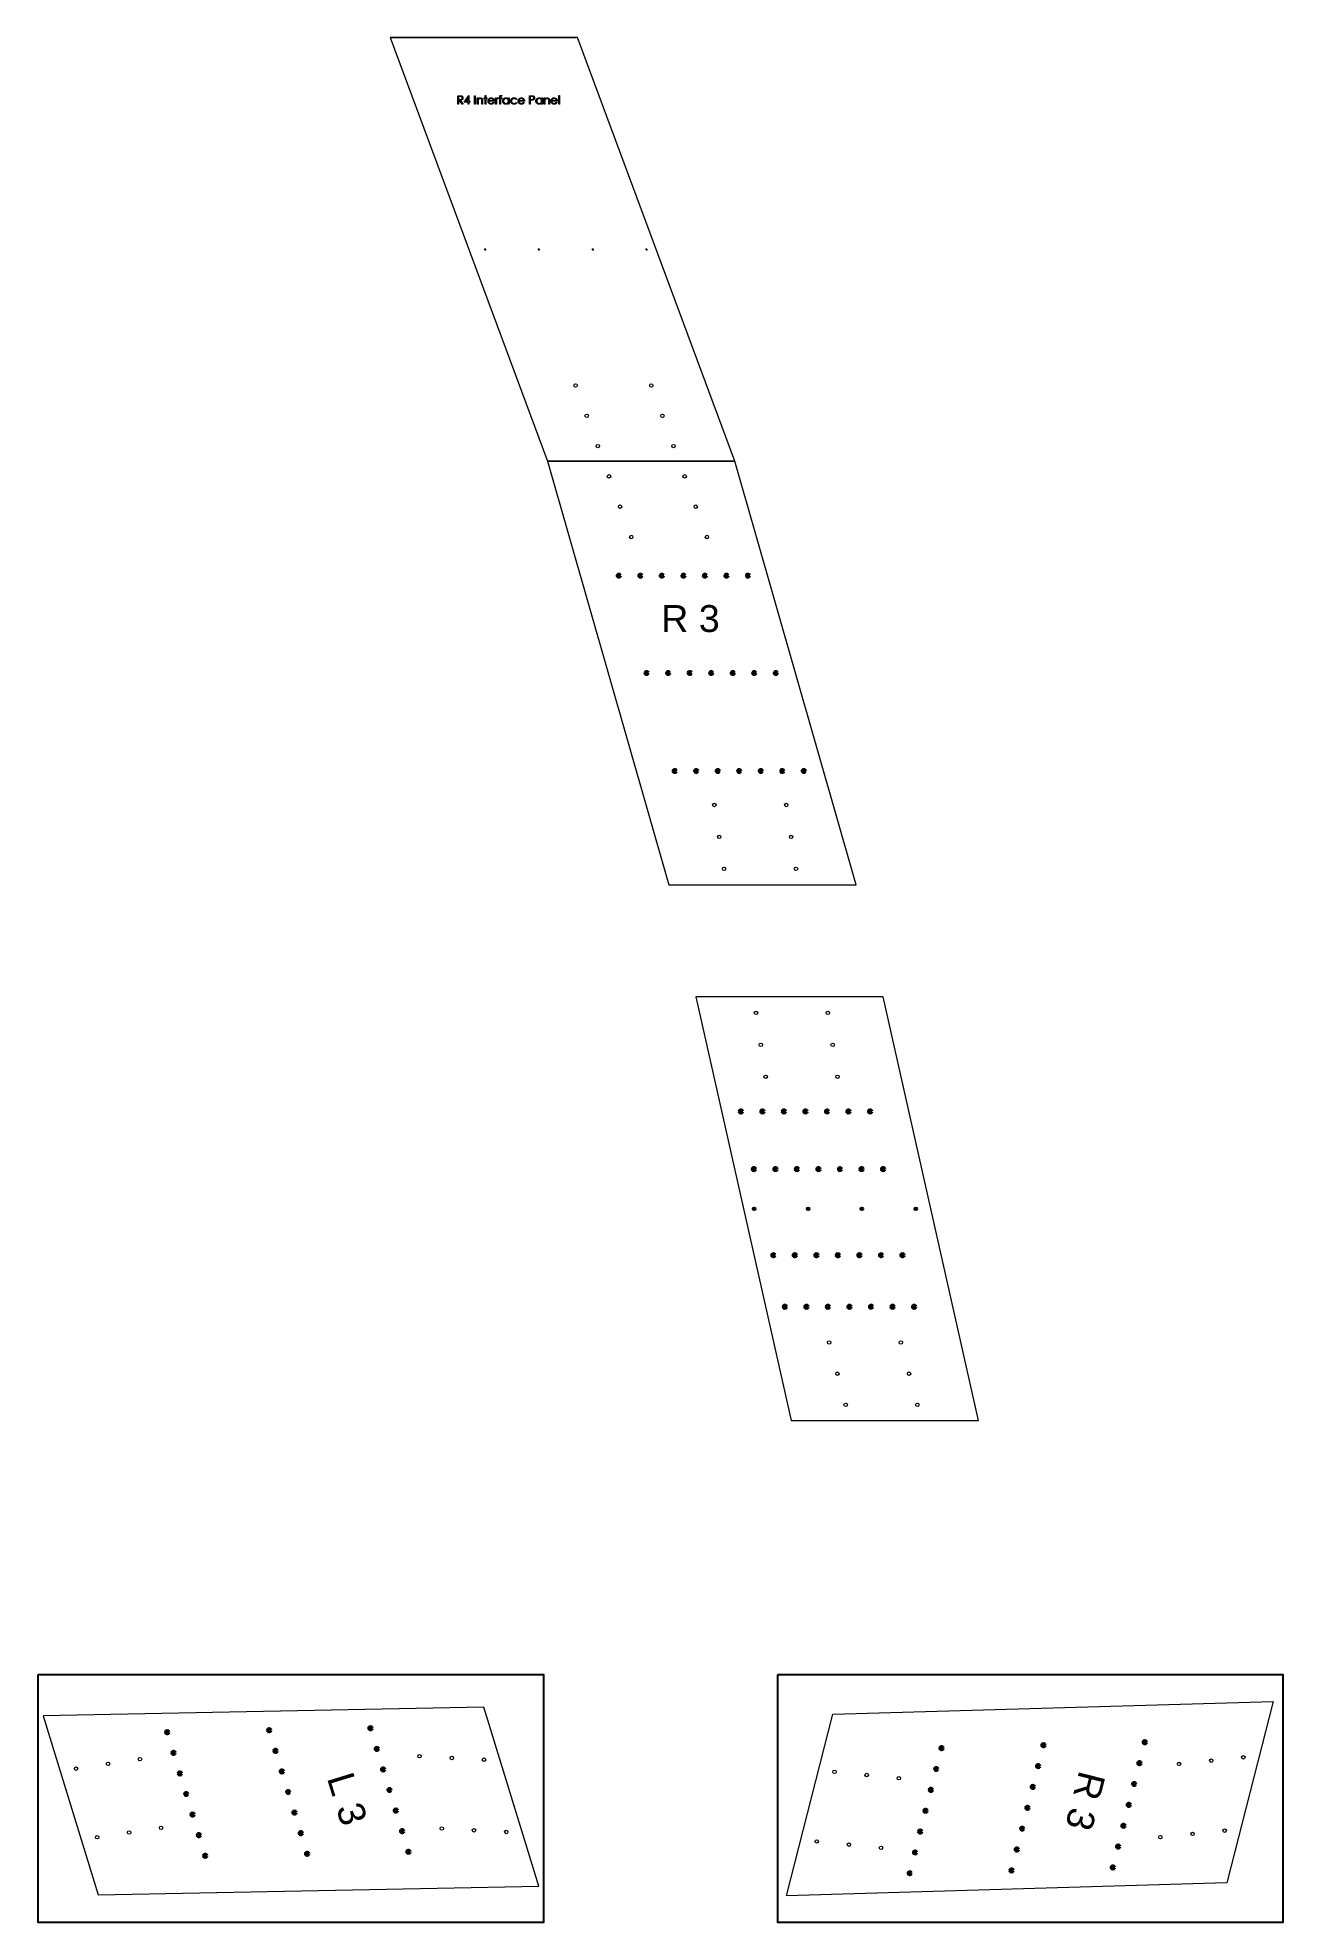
# Model space of a CAD drawing. Header units: inches. Extents: x 50 to 281, y 33 to 383.
import ezdxf

# ---------------------------------------------------------------- set-up
doc = ezdxf.new("R2010")
doc.units = ezdxf.units.IN
doc.header["$MEASUREMENT"] = 0
doc.header["$PDMODE"] = 32
doc.header["$PDSIZE"] = 0.51
doc.layers.add('Drilling', color=3, linetype='Continuous', lineweight=13)
doc.layers.add('Engrave', color=4, linetype='Continuous', lineweight=50)
doc.layers.add('half drill', color=200, linetype='Continuous')
doc.layers.add('layout', color=10, linetype='Continuous')
doc.styles.get("Standard").update_dxf_attribs({"font": 'Arial.ttf'})

# ---------------------------------------------------------------- blocks, each defined once
blk = doc.blocks.new('*U19')
at = {"layer": 'Engrave'}
blk.add_point((0, 0), dxfattribs=at)
blk = doc.blocks.new('*U21')
at = {"layer": 'Engrave', "color": 0, "linetype": 'ByBlock', "lineweight": -2, "transparency": 16777216}
for p in [(-24, 0), (-20, 0), (-16, 0), (-12, 0), (-8, 0), (-4, 0), (0, 0)]:
    blk.add_blockref('*U19', p, dxfattribs=at)
blk = doc.blocks.new('*U22')
at = {"layer": 'Engrave'}
blk.add_point((0, 0), dxfattribs=at)
blk = doc.blocks.new('*U23')
at = {"layer": 'Engrave', "color": 0, "linetype": 'ByBlock', "lineweight": -2, "transparency": 16777216}
for p in [(-24, 0), (-20, 0), (-16, 0), (-12, 0), (-8, 0), (-4, 0), (0, 0)]:
    blk.add_blockref('*U22', p, dxfattribs=at)
blk = doc.blocks.new('*U24')
at = {"layer": 'Engrave'}
blk.add_point((0, 0), dxfattribs=at)
blk = doc.blocks.new('*U25')
at = {"layer": 'Engrave', "color": 0, "linetype": 'ByBlock', "lineweight": -2, "transparency": 16777216}
for p in [(-24, 0), (-20, 0), (-16, 0), (-12, 0), (-8, 0), (-4, 0), (0, 0)]:
    blk.add_blockref('*U24', p, dxfattribs=at)
blk = doc.blocks.new('*U26')
at = {"layer": 'Engrave'}
blk.add_point((0, 0), dxfattribs=at)
blk = doc.blocks.new('*U27')
at = {"layer": 'Engrave', "color": 0, "linetype": 'ByBlock', "lineweight": -2, "transparency": 16777216}
for p in [(-24, 0), (-20, 0), (-16, 0), (-12, 0), (-8, 0), (-4, 0), (0, 0)]:
    blk.add_blockref('*U26', p, dxfattribs=at)
blk = doc.blocks.new('*U28')
at = {"layer": 'half drill'}
blk.add_point((0, 0), dxfattribs=at)
blk = doc.blocks.new('*U29')
at = {"layer": 'half drill', "color": 0, "linetype": 'ByBlock', "lineweight": -2, "transparency": 16777216}
for p in [(-30, 0), (-20, 0), (-10, 0), (0, 0)]:
    blk.add_blockref('*U28', p, dxfattribs=at)
blk = doc.blocks.new('SW_CENTERMARKSYMBOL_0')
at = {"color": 0, "linetype": 'Continuous', "lineweight": 0}
for p, q in [((-0.1, 0), (-0.19, 0)), ((0, 0), (-0.1, 0)), ((0, 0.1), (0, 0.19)), ((0, 0), (0, 0.1)), ((0, 0), (0, -0.1)), ((0, 0), (0.1, 0)), ((0.1, 0), (0.19, 0)), ((0, -0.1), (0, -0.19))]:
    blk.add_line(p, q, dxfattribs=at)
blk = doc.blocks.new('SW_CENTERMARKSYMBOL_1')
at = {"color": 0, "linetype": 'Continuous', "lineweight": 0}
for p, q in [((-0.1, 0), (-0.19, 0)), ((0, 0), (-0.1, 0)), ((0, 0.1), (0, 0.19)), ((0, 0), (0, 0.1)), ((0, 0), (0, -0.1)), ((0, 0), (0.1, 0)), ((0.1, 0), (0.19, 0)), ((0, -0.1), (0, -0.19))]:
    blk.add_line(p, q, dxfattribs=at)
blk = doc.blocks.new('SW_CENTERMARKSYMBOL_2')
at = {"color": 0, "linetype": 'Continuous', "lineweight": 0}
for p, q in [((-0.1, 0), (-0.19, 0)), ((0, 0), (-0.1, 0)), ((0, 0.1), (0, 0.19)), ((0, 0), (0, 0.1)), ((0, 0), (0, -0.1)), ((0, 0), (0.1, 0)), ((0.1, 0), (0.19, 0)), ((0, -0.1), (0, -0.19))]:
    blk.add_line(p, q, dxfattribs=at)
blk = doc.blocks.new('SW_CENTERMARKSYMBOL_3')
at = {"color": 0, "linetype": 'Continuous', "lineweight": 0}
for p, q in [((-0.1, 0), (-0.19, 0)), ((0, 0), (-0.1, 0)), ((0, 0.1), (0, 0.19)), ((0, 0), (0, 0.1)), ((0, 0), (0, -0.1)), ((0, 0), (0.1, 0)), ((0.1, 0), (0.19, 0)), ((0, -0.1), (0, -0.19))]:
    blk.add_line(p, q, dxfattribs=at)
blk = doc.blocks.new('*U32')
at = {"layer": 'Engrave'}
blk.add_point((0, 0), dxfattribs=at)
blk = doc.blocks.new('*U34')
at = {"layer": 'Engrave', "color": 0, "linetype": 'ByBlock', "lineweight": -2, "transparency": 16777216}
for p in [(-24, 0), (-20, 0), (-16, 0), (-12, 0), (-8, 0), (-4, 0), (0, 0)]:
    blk.add_blockref('*U32', p, dxfattribs=at)
blk = doc.blocks.new('*U37')
at = {"layer": 'Engrave'}
blk.add_point((0, 0), dxfattribs=at)
blk = doc.blocks.new('*U38')
at = {"layer": 'Engrave', "color": 0, "linetype": 'ByBlock', "lineweight": -2, "transparency": 16777216}
for p in [(-24, 0), (-20, 0), (-16, 0), (-12, 0), (-8, 0), (-4, 0), (0, 0)]:
    blk.add_blockref('*U37', p, dxfattribs=at)
blk = doc.blocks.new('*U39')
at = {"layer": 'Engrave'}
blk.add_point((0, 0), dxfattribs=at)
blk = doc.blocks.new('*U40')
at = {"layer": 'Engrave', "color": 0, "linetype": 'ByBlock', "lineweight": -2, "transparency": 16777216}
for p in [(-24, 0), (-20, 0), (-16, 0), (-12, 0), (-8, 0), (-4, 0), (0, 0)]:
    blk.add_blockref('*U39', p, dxfattribs=at)
blk = doc.blocks.new('*U51')
at = {"layer": 'Engrave'}
blk.add_point((0, 0), dxfattribs=at)
blk = doc.blocks.new('*U53')
at = {"layer": 'Engrave', "color": 0, "linetype": 'ByBlock', "lineweight": -2, "transparency": 16777216}
for p in [(-24, 0), (-20, 0), (-16, 0), (-12, 0), (-8, 0), (-4, 0), (0, 0)]:
    blk.add_blockref('*U51', p, dxfattribs=at)
blk = doc.blocks.new('*U54')
at = {"layer": 'Engrave'}
blk.add_point((0, 0), dxfattribs=at)
blk = doc.blocks.new('*U55')
at = {"layer": 'Engrave', "color": 0, "linetype": 'ByBlock', "lineweight": -2, "transparency": 16777216}
for p in [(-24, 0), (-20, 0), (-16, 0), (-12, 0), (-8, 0), (-4, 0), (0, 0)]:
    blk.add_blockref('*U54', p, dxfattribs=at)
blk = doc.blocks.new('*U56')
at = {"layer": 'Engrave'}
blk.add_point((0, 0), dxfattribs=at)
blk = doc.blocks.new('*U57')
at = {"layer": 'Engrave', "color": 0, "linetype": 'ByBlock', "lineweight": -2, "transparency": 16777216}
for p in [(-24, 0), (-20, 0), (-16, 0), (-12, 0), (-8, 0), (-4, 0), (0, 0)]:
    blk.add_blockref('*U56', p, dxfattribs=at)
blk = doc.blocks.new('*U58')
at = {"layer": 'Engrave'}
blk.add_point((0, 0), dxfattribs=at)
blk = doc.blocks.new('*U60')
at = {"layer": 'Engrave', "color": 0, "linetype": 'ByBlock', "lineweight": -2, "transparency": 16777216}
for p in [(-24, 0), (-20, 0), (-16, 0), (-12, 0), (-8, 0), (-4, 0), (0, 0)]:
    blk.add_blockref('*U58', p, dxfattribs=at)
blk = doc.blocks.new('*U61')
at = {"layer": 'Engrave'}
blk.add_point((0, 0), dxfattribs=at)
blk = doc.blocks.new('*U62')
at = {"layer": 'Engrave', "color": 0, "linetype": 'ByBlock', "lineweight": -2, "transparency": 16777216}
for p in [(-24, 0), (-20, 0), (-16, 0), (-12, 0), (-8, 0), (-4, 0), (0, 0)]:
    blk.add_blockref('*U61', p, dxfattribs=at)
blk = doc.blocks.new('*U63')
at = {"layer": 'Engrave'}
blk.add_point((0, 0), dxfattribs=at)
blk = doc.blocks.new('*U64')
at = {"layer": 'Engrave', "color": 0, "linetype": 'ByBlock', "lineweight": -2, "transparency": 16777216}
for p in [(-24, 0), (-20, 0), (-16, 0), (-12, 0), (-8, 0), (-4, 0), (0, 0)]:
    blk.add_blockref('*U63', p, dxfattribs=at)

msp = doc.modelspace()

# ---------------------------------------------------------------- linework, layer by layer
at = {"color": 7, "linetype": 'Continuous', "lineweight": 15}
for p, q in [((115.36, 383.1), (144.57, 304.38)), ((150.17, 383.1), (115.36, 383.1)), ((115.36, 383.1), (149.8, 383.1)), ((179.38, 304.38), (150.17, 383.1)), ((127.9, 372.32), (128.21, 372.32)), ((127.9, 370.75), (127.9, 372.32)), ((128.33, 372.16), (128.04, 372.16)), ((128.04, 372.16), (128.04, 371.64)), ((128.04, 371.64), (128.32, 371.63)), ((128.04, 371.48), (128.04, 370.75)), ((128.15, 371.48), (128.04, 371.48)), ((128.72, 370.75), (128.15, 371.48)), ((128.32, 371.48), (128.9, 370.75)), ((129.08, 371.11), (129.93, 372.36)), ((129.82, 371.95), (129.35, 371.28)), ((129.82, 371.28), (129.82, 371.95)), ((129.93, 372.36), (129.96, 372.36)), ((129.96, 372.36), (129.96, 371.28)), ((131.02, 372.32), (131.16, 372.32)), ((131.02, 370.75), (131.02, 372.32)), ((131.16, 372.32), (131.16, 370.75)), ((131.52, 371.9), (131.66, 371.9)), ((131.52, 370.75), (131.52, 371.9)), ((131.66, 371.9), (131.66, 371.69)), ((132.38, 370.75), (132.38, 371.29)), ((132.52, 371.34), (132.52, 370.75)), ((132.78, 371.76), (132.78, 371.9)), ((132.78, 371.9), (132.98, 371.9)), ((132.98, 371.76), (132.78, 371.76)), ((132.98, 372.36), (133.12, 372.36)), ((132.98, 371.9), (132.98, 372.36)), ((132.98, 370.75), (132.98, 371.76)), ((133.12, 372.36), (133.12, 371.9)), ((133.12, 371.9), (133.32, 371.9)), ((133.12, 371.76), (133.12, 370.75)), ((133.32, 371.76), (133.12, 371.76)), ((133.32, 371.9), (133.32, 371.76)), ((134.69, 371.3), (133.66, 371.3)), ((133.68, 371.44), (134.55, 371.44)), ((134.93, 371.9), (135.07, 371.9)), ((134.93, 370.75), (134.93, 371.9)), ((135.07, 371.9), (135.07, 371.73)), ((135.47, 371.88), (135.39, 371.76)), ((135.53, 371.9), (135.69, 371.9)), ((135.53, 371.76), (135.53, 371.9)), ((135.69, 371.76), (135.53, 371.76)), ((135.69, 371.9), (135.69, 372.08)), ((135.69, 370.75), (135.69, 371.76)), ((135.83, 372.05), (135.83, 371.9)), ((135.83, 371.9), (136.07, 371.9)), ((135.83, 371.76), (135.83, 370.75)), ((136.07, 371.76), (135.83, 371.76)), ((136.07, 371.9), (136.07, 371.76)), ((136.09, 372.35), (136.09, 372.2)), ((137.31, 371.9), (137.45, 371.9)), ((137.31, 371.68), (137.31, 371.9)), ((137.45, 371.9), (137.45, 370.75)), ((138.89, 371.65), (138.78, 371.58)), ((140.3, 371.3), (139.27, 371.3)), ((139.29, 371.44), (140.16, 371.44)), ((141.22, 372.32), (141.52, 372.32)), ((141.22, 370.75), (141.22, 372.32)), ((141.36, 372.16), (141.36, 371.64)), ((141.64, 372.16), (141.36, 372.16)), ((141.36, 371.64), (141.63, 371.63)), ((141.36, 371.48), (141.36, 370.75)), ((141.47, 371.48), (141.36, 371.48)), ((143.48, 371.9), (143.62, 371.9)), ((143.48, 371.68), (143.48, 371.9)), ((143.62, 371.9), (143.62, 370.75)), ((143.94, 371.9), (144.08, 371.9)), ((143.94, 370.75), (143.94, 371.9)), ((144.08, 371.9), (144.08, 371.69)), ((144.8, 370.75), (144.8, 371.29)), ((144.94, 371.34), (144.94, 370.75)), ((146.39, 371.3), (145.36, 371.3)), ((145.38, 371.44), (146.24, 371.44)), ((146.65, 372.36), (146.79, 372.36)), ((146.65, 370.75), (146.65, 372.36)), ((146.79, 372.36), (146.79, 370.75)), ((128.04, 370.75), (127.9, 370.75)), ((128.9, 370.75), (128.72, 370.75)), ((129.82, 371.11), (129.08, 371.11)), ((129.35, 371.28), (129.82, 371.28)), ((129.82, 370.75), (129.82, 371.11)), ((129.96, 370.75), (129.82, 370.75)), ((129.96, 371.28), (130.14, 371.28)), ((129.96, 371.11), (129.96, 370.75)), ((130.14, 371.11), (129.96, 371.11)), ((130.14, 371.28), (130.14, 371.11)), ((131.16, 370.75), (131.02, 370.75)), ((131.66, 370.75), (131.52, 370.75)), ((131.66, 371.17), (131.66, 370.75)), ((132.52, 370.75), (132.38, 370.75)), ((133.12, 370.75), (132.98, 370.75)), ((134.5, 371.11), (134.63, 371.05)), ((135.07, 370.75), (134.93, 370.75)), ((135.07, 371.14), (135.07, 370.75)), ((135.83, 370.75), (135.69, 370.75)), ((137.31, 370.75), (137.31, 370.95)), ((137.45, 370.75), (137.31, 370.75)), ((138.78, 371.07), (138.89, 371)), ((140.11, 371.11), (140.24, 371.05)), ((141.36, 370.75), (141.22, 370.75)), ((143.48, 370.75), (143.48, 370.95)), ((143.62, 370.75), (143.48, 370.75)), ((144.08, 370.75), (143.94, 370.75)), ((144.08, 371.17), (144.08, 370.75)), ((144.94, 370.75), (144.8, 370.75)), ((146.2, 371.11), (146.32, 371.05)), ((146.79, 370.75), (146.65, 370.75)), ((144.57, 304.38), (167.09, 225.66)), ((144.57, 304.38), (179.38, 304.38)), ((179.38, 304.38), (144.57, 304.38)), ((144.57, 304.38), (179.38, 304.38)), ((201.89, 225.66), (179.38, 304.38)), ((167.09, 225.66), (201.89, 225.66))]:
    msp.add_line(p, q, dxfattribs=at)
for points in [[(172.12, 204.81), (189.86, 126.09), (224.67, 126.09), (206.93, 204.81)], [(188.97, 37.77), (197.57, 71.5), (279.41, 73.86), (270.81, 40.13)], [(50.87, 71.19), (61.1, 37.92), (142.96, 39.52), (132.73, 72.79)]]:
    msp.add_lwpolyline(points, close=True, dxfattribs=at)
for centre in [(132.97, 343.74), (142.97, 343.74), (152.97, 343.74), (162.97, 343.74)]:
    msp.add_circle(centre, 0.094, dxfattribs=at)
for points, knots in [([(128.21, 372.32), (128.27, 372.32), (128.39, 372.32), (128.51, 372.3), (128.56, 372.3)], [0, 0, 0, 0, 0.560242, 1, 1, 1, 1]), ([(128.32, 371.63), (128.35, 371.63), (128.41, 371.63), (128.51, 371.64), (128.59, 371.67), (128.66, 371.71), (128.7, 371.76), (128.73, 371.83), (128.74, 371.88), (128.74, 371.9)], [0, 0, 0, 0, 0.166928, 0.333794, 0.500236, 0.625174, 0.750148, 0.875064, 1, 1, 1, 1]), ([(128.88, 371.9), (128.87, 371.86), (128.87, 371.79), (128.83, 371.68), (128.76, 371.6), (128.66, 371.53), (128.55, 371.5), (128.44, 371.48), (128.36, 371.48), (128.32, 371.48)], [0, 0, 0, 0, 0.139994, 0.279917, 0.419767, 0.559708, 0.706302, 0.853127, 1, 1, 1, 1]), ([(128.74, 371.9), (128.74, 371.92), (128.73, 371.97), (128.7, 372.03), (128.66, 372.08), (128.59, 372.13), (128.51, 372.15), (128.42, 372.16), (128.36, 372.16), (128.33, 372.16)], [0, 0, 0, 0, 0.124916, 0.249837, 0.374794, 0.499734, 0.666182, 0.833066, 1, 1, 1, 1]), ([(128.56, 372.3), (128.6, 372.29), (128.66, 372.27), (128.75, 372.21), (128.82, 372.13), (128.87, 372.02), (128.87, 371.94), (128.88, 371.9)], [0, 0, 0, 0, 0.186814, 0.373525, 0.560285, 0.780019, 1, 1, 1, 1]), ([(131.66, 371.69), (131.68, 371.71), (131.71, 371.74), (131.75, 371.79), (131.81, 371.83), (131.86, 371.86), (131.91, 371.89), (131.97, 371.9), (132.03, 371.91), (132.08, 371.92), (132.1, 371.92)], [0.0000017, 0.0000017, 0.0000017, 0.0000017, 0.140976, 0.2735688, 0.3989883, 0.5199298, 0.63811, 0.7565889, 0.8768598, 0.999997, 0.999997, 0.999997, 0.999997]), ([(131.68, 371.47), (131.68, 371.45), (131.67, 371.39), (131.66, 371.29), (131.66, 371.21), (131.66, 371.17)], [0, 0, 0, 0, 0.279874, 0.559923, 1, 1, 1, 1]), ([(132.07, 371.78), (132.04, 371.77), (131.97, 371.77), (131.88, 371.73), (131.8, 371.67), (131.72, 371.58), (131.7, 371.51), (131.68, 371.47)], [0, 0, 0, 0, 0.186698, 0.373405, 0.560217, 0.78013, 1, 1, 1, 1]), ([(132.37, 371.55), (132.36, 371.58), (132.35, 371.62), (132.3, 371.69), (132.24, 371.74), (132.16, 371.77), (132.1, 371.77), (132.07, 371.78)], [0, 0, 0, 0, 0.186826, 0.373542, 0.560088, 0.779885, 1, 1, 1, 1]), ([(132.1, 371.92), (132.13, 371.91), (132.21, 371.91), (132.32, 371.86), (132.41, 371.79), (132.48, 371.69), (132.51, 371.58), (132.52, 371.46), (132.52, 371.38), (132.52, 371.34)], [0, 0, 0, 0, 0.14002, 0.279928, 0.41985, 0.559716, 0.706245, 0.853096, 1, 1, 1, 1]), ([(132.38, 371.29), (132.38, 371.34), (132.38, 371.43), (132.37, 371.51), (132.37, 371.55)], [0, 0, 0, 0, 0.560256, 1, 1, 1, 1]), ([(133.52, 371.32), (133.53, 371.36), (133.53, 371.44), (133.56, 371.54), (133.6, 371.63), (133.64, 371.68), (133.66, 371.7)], [0, 0, 0, 0, 0.279971, 0.559864, 0.779915, 1, 1, 1, 1]), ([(134.1, 370.73), (134.06, 370.74), (133.97, 370.74), (133.85, 370.78), (133.74, 370.85), (133.65, 370.94), (133.58, 371.06), (133.53, 371.19), (133.53, 371.28), (133.52, 371.32)], [0, 0, 0, 0, 0.140087, 0.280058, 0.419973, 0.559951, 0.706627, 0.853299, 1, 1, 1, 1]), ([(133.66, 371.7), (133.69, 371.74), (133.75, 371.81), (133.87, 371.88), (133.99, 371.91), (134.06, 371.91), (134.1, 371.92)], [0, 0, 0, 0, 0.279933, 0.559649, 0.77977, 1, 1, 1, 1]), ([(133.66, 371.3), (133.67, 371.25), (133.67, 371.17), (133.73, 371.06), (133.8, 370.97), (133.89, 370.91), (133.98, 370.88), (134.05, 370.88), (134.08, 370.87)], [0, 0, 0, 0, 0.186724, 0.373252, 0.559774, 0.706487, 0.853185, 1, 1, 1, 1]), ([(133.82, 371.67), (133.8, 371.65), (133.76, 371.61), (133.71, 371.54), (133.69, 371.47), (133.68, 371.44)], [0, 0, 0, 0, 0.279925, 0.559973, 1, 1, 1, 1]), ([(134.11, 371.78), (134.08, 371.77), (134.02, 371.77), (133.94, 371.75), (133.87, 371.71), (133.83, 371.68), (133.82, 371.67)], [0, 0, 0, 0, 0.279956, 0.559814, 0.779893, 1, 1, 1, 1]), ([(134.1, 371.92), (134.15, 371.91), (134.25, 371.91), (134.38, 371.86), (134.49, 371.78), (134.54, 371.72), (134.56, 371.69)], [0, 0, 0, 0, 0.279989, 0.559735, 0.779835, 1, 1, 1, 1]), ([(134.55, 371.44), (134.54, 371.47), (134.51, 371.54), (134.45, 371.64), (134.36, 371.71), (134.24, 371.77), (134.15, 371.77), (134.11, 371.78)], [0, 0, 0, 0, 0.186905, 0.373474, 0.560056, 0.780028, 1, 1, 1, 1]), ([(134.56, 371.69), (134.58, 371.66), (134.63, 371.59), (134.66, 371.49), (134.68, 371.39), (134.69, 371.33), (134.69, 371.3)], [0, 0, 0, 0, 0.279845, 0.559744, 0.779846, 1, 1, 1, 1]), ([(135.07, 371.73), (135.09, 371.76), (135.12, 371.81), (135.19, 371.87), (135.27, 371.91), (135.32, 371.91), (135.35, 371.92)], [0, 0, 0, 0, 0.280333, 0.560209, 0.780194, 1, 1, 1, 1]), ([(135.09, 371.53), (135.09, 371.49), (135.07, 371.42), (135.07, 371.29), (135.07, 371.2), (135.07, 371.14)], [0, 0, 0, 0, 0.279806, 0.559885, 1, 1, 1, 1]), ([(135.32, 371.78), (135.29, 371.77), (135.22, 371.75), (135.15, 371.68), (135.11, 371.61), (135.1, 371.56), (135.09, 371.53)], [0, 0, 0, 0, 0.277914, 0.557924, 0.778862, 1, 1, 1, 1]), ([(135.39, 371.76), (135.38, 371.76), (135.35, 371.77), (135.33, 371.77), (135.32, 371.78)], [0, 0, 0, 0, 0.560381, 1, 1, 1, 1]), ([(135.35, 371.92), (135.37, 371.91), (135.41, 371.91), (135.45, 371.89), (135.47, 371.88)], [0, 0, 0, 0, 0.559246, 1, 1, 1, 1]), ([(135.69, 372.08), (135.69, 372.11), (135.69, 372.16), (135.7, 372.24), (135.74, 372.32), (135.82, 372.37), (135.89, 372.37), (135.92, 372.38)], [0, 0, 0, 0, 0.187489, 0.374736, 0.560715, 0.779934, 1, 1, 1, 1]), ([(135.95, 372.24), (135.92, 372.23), (135.89, 372.23), (135.86, 372.21), (135.83, 372.17), (135.83, 372.12), (135.83, 372.08), (135.83, 372.05)], [0, 0, 0, 0, 0.249291, 0.374521, 0.498858, 0.748976, 1, 1, 1, 1]), ([(135.92, 372.38), (135.95, 372.37), (136.01, 372.37), (136.06, 372.35), (136.09, 372.35)], [0, 0, 0, 0, 0.559733, 1, 1, 1, 1]), ([(136.09, 372.2), (136.06, 372.21), (136.02, 372.23), (135.97, 372.23), (135.95, 372.24)], [0, 0, 0, 0, 0.560219, 1, 1, 1, 1]), ([(136.25, 371.33), (136.25, 371.37), (136.26, 371.46), (136.3, 371.58), (136.37, 371.69), (136.47, 371.79), (136.58, 371.86), (136.71, 371.91), (136.8, 371.91), (136.85, 371.92)], [0, 0, 0, 0, 0.140023, 0.279972, 0.419966, 0.560027, 0.706667, 0.853296, 1, 1, 1, 1]), ([(136.84, 370.73), (136.8, 370.74), (136.71, 370.74), (136.59, 370.78), (136.48, 370.85), (136.38, 370.95), (136.3, 371.06), (136.26, 371.19), (136.25, 371.28), (136.25, 371.33)], [0, 0, 0, 0, 0.140048, 0.280013, 0.420025, 0.560097, 0.706721, 0.853302, 1, 1, 1, 1]), ([(136.85, 371.78), (136.81, 371.77), (136.72, 371.77), (136.59, 371.71), (136.5, 371.63), (136.44, 371.53), (136.4, 371.43), (136.39, 371.36), (136.39, 371.33)], [0, 0, 0, 0, 0.186621, 0.373213, 0.559717, 0.706518, 0.853293, 1, 1, 1, 1]), ([(136.39, 371.33), (136.39, 371.28), (136.4, 371.19), (136.46, 371.07), (136.55, 370.98), (136.64, 370.92), (136.74, 370.88), (136.81, 370.88), (136.85, 370.87)], [0, 0, 0, 0, 0.186501, 0.37309, 0.559632, 0.706447, 0.853229, 1, 1, 1, 1]), ([(136.85, 371.92), (136.9, 371.91), (137, 371.91), (137.13, 371.85), (137.24, 371.78), (137.29, 371.72), (137.31, 371.68)], [0, 0, 0, 0, 0.279981, 0.559749, 0.779813, 1, 1, 1, 1]), ([(137.31, 371.32), (137.31, 371.37), (137.3, 371.46), (137.24, 371.58), (137.16, 371.67), (137.06, 371.74), (136.96, 371.77), (136.89, 371.77), (136.85, 371.78)], [0, 0, 0, 0, 0.18666, 0.373089, 0.559693, 0.706422, 0.853161, 1, 1, 1, 1]), ([(136.85, 370.87), (136.89, 370.88), (136.98, 370.88), (137.11, 370.94), (137.2, 371.02), (137.27, 371.12), (137.3, 371.22), (137.31, 371.29), (137.31, 371.32)], [0, 0, 0, 0, 0.186632, 0.373254, 0.559687, 0.706425, 0.853187, 1, 1, 1, 1]), ([(137.73, 371.32), (137.73, 371.36), (137.74, 371.45), (137.79, 371.58), (137.86, 371.7), (137.97, 371.79), (138.09, 371.87), (138.23, 371.91), (138.32, 371.91), (138.37, 371.92)], [0, 0, 0, 0, 0.139979, 0.279961, 0.419942, 0.559899, 0.70657, 0.853255, 1, 1, 1, 1]), ([(138.36, 370.73), (138.31, 370.74), (138.23, 370.74), (138.1, 370.78), (137.98, 370.84), (137.87, 370.93), (137.79, 371.04), (137.74, 371.18), (137.73, 371.27), (137.73, 371.32)], [0, 0, 0, 0, 0.140092, 0.280121, 0.420121, 0.560172, 0.706805, 0.853358, 1, 1, 1, 1]), ([(138.36, 371.78), (138.31, 371.77), (138.22, 371.77), (138.09, 371.71), (137.99, 371.63), (137.92, 371.54), (137.88, 371.44), (137.87, 371.36), (137.87, 371.33)], [0, 0, 0, 0, 0.186755, 0.373268, 0.559832, 0.706581, 0.853234, 1, 1, 1, 1]), ([(137.87, 371.33), (137.88, 371.28), (137.88, 371.19), (137.95, 371.06), (138.04, 370.97), (138.15, 370.91), (138.25, 370.88), (138.32, 370.88), (138.36, 370.87)], [0, 0, 0, 0, 0.186465, 0.372991, 0.559475, 0.706288, 0.853119, 1, 1, 1, 1]), ([(138.78, 371.58), (138.75, 371.61), (138.69, 371.68), (138.58, 371.74), (138.47, 371.77), (138.4, 371.77), (138.36, 371.78)], [0, 0, 0, 0, 0.279906, 0.55961, 0.77978, 1, 1, 1, 1]), ([(138.37, 371.92), (138.43, 371.91), (138.54, 371.9), (138.69, 371.84), (138.82, 371.76), (138.87, 371.69), (138.89, 371.65)], [0, 0, 0, 0, 0.280063, 0.560126, 0.780063, 1, 1, 1, 1]), ([(139.13, 371.32), (139.14, 371.36), (139.14, 371.44), (139.17, 371.54), (139.21, 371.63), (139.25, 371.68), (139.26, 371.7)], [0, 0, 0, 0, 0.279973, 0.559867, 0.77992, 1, 1, 1, 1]), ([(139.71, 370.73), (139.66, 370.74), (139.58, 370.74), (139.45, 370.78), (139.34, 370.85), (139.26, 370.94), (139.19, 371.06), (139.14, 371.19), (139.14, 371.28), (139.13, 371.32)], [0, 0, 0, 0, 0.140087, 0.280057, 0.419976, 0.559951, 0.70663, 0.853299, 1, 1, 1, 1]), ([(139.26, 371.7), (139.3, 371.74), (139.36, 371.81), (139.48, 371.88), (139.6, 371.91), (139.67, 371.91), (139.71, 371.92)], [0, 0, 0, 0, 0.279938, 0.559643, 0.779771, 1, 1, 1, 1]), ([(139.27, 371.3), (139.28, 371.25), (139.28, 371.17), (139.34, 371.06), (139.41, 370.97), (139.5, 370.91), (139.59, 370.88), (139.66, 370.88), (139.69, 370.87)], [0, 0, 0, 0, 0.186724, 0.373249, 0.559775, 0.706487, 0.853185, 1, 1, 1, 1]), ([(139.42, 371.67), (139.41, 371.65), (139.37, 371.61), (139.32, 371.54), (139.3, 371.47), (139.29, 371.44)], [0, 0, 0, 0, 0.279914, 0.559964, 1, 1, 1, 1]), ([(139.72, 371.78), (139.69, 371.77), (139.63, 371.77), (139.55, 371.75), (139.48, 371.71), (139.44, 371.68), (139.42, 371.67)], [0, 0, 0, 0, 0.279967, 0.559808, 0.779884, 1, 1, 1, 1]), ([(139.71, 371.92), (139.76, 371.91), (139.86, 371.91), (139.99, 371.86), (140.1, 371.78), (140.15, 371.72), (140.17, 371.69)], [0, 0, 0, 0, 0.279981, 0.559727, 0.779834, 1, 1, 1, 1]), ([(140.16, 371.44), (140.14, 371.47), (140.12, 371.54), (140.06, 371.64), (139.97, 371.71), (139.85, 371.77), (139.76, 371.77), (139.72, 371.78)], [0, 0, 0, 0, 0.186903, 0.373478, 0.560054, 0.780027, 1, 1, 1, 1]), ([(140.17, 371.69), (140.19, 371.66), (140.24, 371.59), (140.27, 371.49), (140.29, 371.39), (140.29, 371.33), (140.3, 371.3)], [0, 0, 0, 0, 0.279843, 0.559743, 0.779846, 1, 1, 1, 1]), ([(141.87, 371.5), (141.83, 371.49), (141.76, 371.48), (141.62, 371.48), (141.53, 371.48), (141.47, 371.48)], [0, 0, 0, 0, 0.279863, 0.55992, 1, 1, 1, 1]), ([(141.52, 372.32), (141.59, 372.32), (141.71, 372.32), (141.83, 372.3), (141.88, 372.29)], [0, 0, 0, 0, 0.560316, 1, 1, 1, 1]), ([(141.63, 371.63), (141.66, 371.63), (141.72, 371.63), (141.81, 371.64), (141.9, 371.67), (141.96, 371.71), (142, 371.76), (142.03, 371.83), (142.04, 371.87), (142.04, 371.9)], [0, 0, 0, 0, 0.166928, 0.333807, 0.500185, 0.625079, 0.750072, 0.875015, 1, 1, 1, 1]), ([(142.04, 371.9), (142.04, 371.92), (142.03, 371.96), (142, 372.03), (141.96, 372.08), (141.9, 372.12), (141.82, 372.15), (141.73, 372.16), (141.67, 372.16), (141.64, 372.16)], [0, 0, 0, 0, 0.12497, 0.24991, 0.374914, 0.499813, 0.666188, 0.833068, 1, 1, 1, 1]), ([(142.18, 371.9), (142.18, 371.86), (142.17, 371.8), (142.14, 371.7), (142.08, 371.61), (141.98, 371.54), (141.91, 371.51), (141.87, 371.5)], [0, 0, 0, 0, 0.18692, 0.3736, 0.560188, 0.779887, 1, 1, 1, 1]), ([(141.88, 372.29), (141.91, 372.28), (141.97, 372.26), (142.06, 372.2), (142.13, 372.12), (142.17, 372.02), (142.18, 371.94), (142.18, 371.9)], [0, 0, 0, 0, 0.186763, 0.373444, 0.560177, 0.779909, 1, 1, 1, 1]), ([(142.42, 371.33), (142.42, 371.37), (142.43, 371.46), (142.47, 371.58), (142.54, 371.69), (142.64, 371.79), (142.75, 371.86), (142.88, 371.91), (142.97, 371.91), (143.02, 371.92)], [0, 0, 0, 0, 0.140023, 0.279973, 0.419967, 0.560026, 0.706665, 0.853294, 1, 1, 1, 1]), ([(143.01, 370.73), (142.97, 370.74), (142.88, 370.74), (142.76, 370.78), (142.65, 370.85), (142.55, 370.95), (142.47, 371.06), (142.43, 371.19), (142.42, 371.28), (142.42, 371.33)], [0, 0, 0, 0, 0.140048, 0.280011, 0.420025, 0.560099, 0.706721, 0.853302, 1, 1, 1, 1]), ([(143.02, 371.78), (142.98, 371.77), (142.89, 371.77), (142.76, 371.71), (142.67, 371.63), (142.61, 371.53), (142.57, 371.43), (142.56, 371.36), (142.56, 371.33)], [0, 0, 0, 0, 0.186618, 0.373213, 0.559714, 0.706517, 0.853293, 1, 1, 1, 1]), ([(142.56, 371.33), (142.56, 371.28), (142.57, 371.19), (142.63, 371.07), (142.72, 370.98), (142.81, 370.92), (142.91, 370.88), (142.98, 370.88), (143.02, 370.87)], [0, 0, 0, 0, 0.1865, 0.373091, 0.559635, 0.70645, 0.853232, 1, 1, 1, 1]), ([(143.02, 371.92), (143.07, 371.91), (143.17, 371.91), (143.3, 371.85), (143.41, 371.78), (143.46, 371.72), (143.48, 371.68)], [0, 0, 0, 0, 0.279981, 0.559749, 0.77981, 1, 1, 1, 1]), ([(143.48, 371.32), (143.48, 371.37), (143.47, 371.46), (143.41, 371.58), (143.32, 371.67), (143.23, 371.74), (143.13, 371.77), (143.06, 371.77), (143.02, 371.78)], [0, 0, 0, 0, 0.18666, 0.373089, 0.55969, 0.706422, 0.853158, 1, 1, 1, 1]), ([(143.02, 370.87), (143.06, 370.88), (143.15, 370.88), (143.28, 370.94), (143.37, 371.02), (143.44, 371.12), (143.47, 371.22), (143.48, 371.29), (143.48, 371.32)], [0, 0, 0, 0, 0.186632, 0.373257, 0.559687, 0.706427, 0.853187, 1, 1, 1, 1]), ([(144.08, 371.69), (144.11, 371.73), (144.17, 371.8), (144.29, 371.87), (144.4, 371.91), (144.48, 371.91), (144.52, 371.92)], [0, 0, 0, 0, 0.280103, 0.559778, 0.779866, 1, 1, 1, 1]), ([(144.1, 371.47), (144.1, 371.45), (144.09, 371.39), (144.08, 371.29), (144.08, 371.21), (144.08, 371.17)], [0, 0, 0, 0, 0.279874, 0.559923, 1, 1, 1, 1]), ([(144.49, 371.78), (144.46, 371.77), (144.39, 371.77), (144.3, 371.73), (144.22, 371.67), (144.14, 371.58), (144.12, 371.51), (144.1, 371.47)], [0, 0, 0, 0, 0.186702, 0.373404, 0.560215, 0.780127, 1, 1, 1, 1]), ([(144.79, 371.55), (144.78, 371.58), (144.77, 371.62), (144.72, 371.69), (144.66, 371.74), (144.58, 371.77), (144.52, 371.77), (144.49, 371.78)], [0, 0, 0, 0, 0.186824, 0.373541, 0.560087, 0.779896, 1, 1, 1, 1]), ([(144.52, 371.92), (144.55, 371.91), (144.63, 371.91), (144.74, 371.86), (144.83, 371.79), (144.9, 371.69), (144.93, 371.58), (144.94, 371.46), (144.94, 371.38), (144.94, 371.34)], [0, 0, 0, 0, 0.140014, 0.279926, 0.419848, 0.559715, 0.706245, 0.853095, 1, 1, 1, 1]), ([(144.8, 371.29), (144.8, 371.34), (144.8, 371.43), (144.79, 371.51), (144.79, 371.55)], [0, 0, 0, 0, 0.560256, 1, 1, 1, 1]), ([(145.22, 371.32), (145.23, 371.36), (145.23, 371.44), (145.26, 371.54), (145.3, 371.63), (145.34, 371.68), (145.35, 371.7)], [0, 0, 0, 0, 0.279971, 0.559866, 0.779915, 1, 1, 1, 1]), ([(145.8, 370.73), (145.75, 370.74), (145.67, 370.74), (145.54, 370.78), (145.43, 370.85), (145.35, 370.94), (145.28, 371.06), (145.23, 371.19), (145.23, 371.28), (145.22, 371.32)], [0, 0, 0, 0, 0.140082, 0.280056, 0.419973, 0.559948, 0.706628, 0.853298, 1, 1, 1, 1]), ([(145.35, 371.7), (145.39, 371.74), (145.45, 371.81), (145.57, 371.88), (145.69, 371.91), (145.76, 371.91), (145.8, 371.92)], [0, 0, 0, 0, 0.279934, 0.559644, 0.779767, 1, 1, 1, 1]), ([(145.36, 371.3), (145.37, 371.25), (145.37, 371.17), (145.43, 371.06), (145.5, 370.97), (145.59, 370.91), (145.68, 370.88), (145.75, 370.88), (145.78, 370.87)], [0, 0, 0, 0, 0.186724, 0.373251, 0.559777, 0.706487, 0.853189, 1, 1, 1, 1]), ([(145.51, 371.67), (145.5, 371.65), (145.46, 371.61), (145.41, 371.54), (145.39, 371.47), (145.38, 371.44)], [0, 0, 0, 0, 0.279925, 0.559973, 1, 1, 1, 1]), ([(145.81, 371.78), (145.78, 371.77), (145.72, 371.77), (145.64, 371.75), (145.57, 371.71), (145.53, 371.68), (145.51, 371.67)], [0, 0, 0, 0, 0.279962, 0.559812, 0.779883, 1, 1, 1, 1]), ([(145.8, 371.92), (145.85, 371.91), (145.95, 371.91), (146.08, 371.86), (146.19, 371.78), (146.24, 371.72), (146.26, 371.69)], [0, 0, 0, 0, 0.279982, 0.559729, 0.779833, 1, 1, 1, 1]), ([(146.24, 371.44), (146.23, 371.47), (146.21, 371.54), (146.15, 371.64), (146.06, 371.71), (145.94, 371.77), (145.85, 371.77), (145.81, 371.78)], [0, 0, 0, 0, 0.186904, 0.373476, 0.560059, 0.780027, 1, 1, 1, 1]), ([(146.26, 371.69), (146.28, 371.66), (146.33, 371.59), (146.36, 371.49), (146.38, 371.39), (146.38, 371.33), (146.39, 371.3)], [0, 0, 0, 0, 0.279842, 0.559743, 0.779846, 1, 1, 1, 1]), ([(134.08, 370.87), (134.13, 370.88), (134.22, 370.89), (134.35, 370.94), (134.44, 371.02), (134.48, 371.08), (134.5, 371.11)], [0, 0, 0, 0, 0.279901, 0.559701, 0.779533, 1, 1, 1, 1]), ([(134.63, 371.05), (134.61, 371.01), (134.56, 370.94), (134.48, 370.86), (134.37, 370.79), (134.24, 370.74), (134.15, 370.74), (134.1, 370.73)], [0, 0, 0, 0, 0.186832, 0.373463, 0.56013, 0.779936, 1, 1, 1, 1]), ([(137.31, 370.95), (137.28, 370.92), (137.21, 370.84), (137.09, 370.77), (136.96, 370.74), (136.88, 370.74), (136.84, 370.73)], [0, 0, 0, 0, 0.279991, 0.55972, 0.779863, 1, 1, 1, 1]), ([(138.36, 370.87), (138.41, 370.88), (138.49, 370.88), (138.61, 370.93), (138.71, 371), (138.75, 371.05), (138.78, 371.07)], [0, 0, 0, 0, 0.279955, 0.559717, 0.779839, 1, 1, 1, 1]), ([(138.89, 371), (138.87, 370.97), (138.82, 370.9), (138.73, 370.83), (138.62, 370.78), (138.5, 370.74), (138.4, 370.74), (138.36, 370.73)], [0, 0, 0, 0, 0.186625, 0.373252, 0.559944, 0.779911, 1, 1, 1, 1]), ([(139.69, 370.87), (139.74, 370.88), (139.83, 370.89), (139.96, 370.94), (140.05, 371.02), (140.09, 371.08), (140.11, 371.11)], [0, 0, 0, 0, 0.279903, 0.559696, 0.779537, 1, 1, 1, 1]), ([(140.24, 371.05), (140.21, 371.01), (140.17, 370.94), (140.09, 370.86), (139.98, 370.79), (139.85, 370.74), (139.76, 370.74), (139.71, 370.73)], [0, 0, 0, 0, 0.186835, 0.373462, 0.560136, 0.779942, 1, 1, 1, 1]), ([(143.48, 370.95), (143.45, 370.92), (143.38, 370.84), (143.26, 370.77), (143.13, 370.74), (143.05, 370.74), (143.01, 370.73)], [0, 0, 0, 0, 0.279991, 0.559724, 0.779868, 1, 1, 1, 1]), ([(145.78, 370.87), (145.83, 370.88), (145.92, 370.89), (146.05, 370.94), (146.14, 371.02), (146.18, 371.08), (146.2, 371.11)], [0, 0, 0, 0, 0.279901, 0.559698, 0.779538, 1, 1, 1, 1]), ([(146.32, 371.05), (146.3, 371.01), (146.26, 370.94), (146.18, 370.86), (146.07, 370.79), (145.94, 370.74), (145.85, 370.74), (145.8, 370.73)], [0, 0, 0, 0, 0.186832, 0.37346, 0.560131, 0.779936, 1, 1, 1, 1])]:
    msp.add_open_spline(points, degree=3, knots=knots, dxfattribs=at)
at = {"layer": 'Drilling'}
for centre in [(149.79, 318.46), (163.85, 318.46), (151.86, 312.82), (165.92, 312.82), (153.93, 307.19), (167.98, 307.19), (155.99, 301.56), (170.05, 301.56), (158.06, 295.93), (172.12, 295.93), (160.13, 290.29), (174.19, 290.29), (175.58, 240.49), (188.93, 240.49), (176.48, 234.55), (189.83, 234.55), (177.38, 228.62), (190.73, 228.62), (183.31, 201.84), (196.66, 201.84), (184.21, 195.91), (197.56, 195.91), (185.11, 189.98), (198.46, 189.98), (196.91, 140.59), (210.22, 140.59), (198.44, 134.79), (211.75, 134.79), (199.97, 128.99), (213.29, 128.99), (68.86, 63.15), (120.8, 63.69), (126.79, 63.37), (132.78, 63.05), (267.89, 62.87), (273.86, 63.49), (56.99, 61.38), (62.92, 62.27), (197.9, 60.79), (203.87, 60.2), (209.84, 59.6), (261.92, 62.26), (66.84, 49.51), (72.78, 50.39), (124.93, 50.26), (130.92, 49.93), (136.91, 49.61), (264.42, 49.25), (270.39, 49.86), (60.91, 48.63), (194.6, 47.86), (200.57, 47.26), (206.54, 46.67), (258.45, 48.64)]:
    msp.add_circle(centre, 0.322, dxfattribs=at)
at = {"layer": 'layout'}
for points in [[(49.86, 78.82), (49.86, 32.82), (143.86, 32.82), (143.86, 78.82)], [(187.28, 78.82), (187.28, 32.82), (281.28, 32.82), (281.28, 78.82)]]:
    msp.add_lwpolyline(points, close=True, dxfattribs=at)

# ---------------------------------------------------------------- block references
at = {"color": 7, "linetype": 'Continuous', "lineweight": 0}
for name, p in [('SW_CENTERMARKSYMBOL_3', (132.97, 343.74)), ('SW_CENTERMARKSYMBOL_2', (142.97, 343.74)), ('SW_CENTERMARKSYMBOL_1', (152.97, 343.74)), ('SW_CENTERMARKSYMBOL_0', (162.97, 343.74))]:
    msp.add_blockref(name, p, dxfattribs=at)
at = {"layer": 'Engrave'}
for name, p, rotation in [('*U34', (157.82, 283.11), 180), ('*U38', (162.99, 265.02), 180), ('*U40', (168.2, 246.8), 180), ('*U21', (180.5, 183.54), 180), ('*U23', (182.92, 172.81), 180), ('*U25', (186.53, 156.81), 180), ('*U27', (188.68, 147.24), 180), ('*U57', (217.79, 65.19), 75.69164554134177), ('*U55', (236.72, 65.73), 75.69164554134177), ('*U53', (255.54, 66.28), 75.69164554134177)]:
    msp.add_blockref(name, p, dxfattribs=dict(at, rotation=rotation))
at = {"layer": 'Engrave', "xscale": -1, "rotation": 107.0846843547966}
for name, p in [('*U64', (80.98, 45.2)), ('*U62', (99.92, 45.57)), ('*U60', (118.74, 45.94))]:
    msp.add_blockref(name, p, dxfattribs=at)
at = {"layer": 'half drill', "rotation": 180}
msp.add_blockref('*U29', (182.99, 165.45), dxfattribs=at)

# ---------------------------------------------------------------- texts
at = {"insert": (165.7, 277.64), "char_height": 5, "attachment_point": 1}
msp.add_mtext_dynamic_manual_height_columns('R 3', width=13.2209, gutter_width=1, heights=[0], dxfattribs=at)
at = {"char_height": 5}
for s, insert, attachment_point, rotation in [('L 3', (111.19, 51.86), 3, 287.0847), ('R 3', (248.28, 60), 1, 255.6916)]:
    msp.add_mtext_dynamic_manual_height_columns(s, width=13.2209, gutter_width=1, heights=[0], dxfattribs=dict(at, insert=insert, attachment_point=attachment_point, rotation=rotation))

doc.saveas('drawing.dxf')
